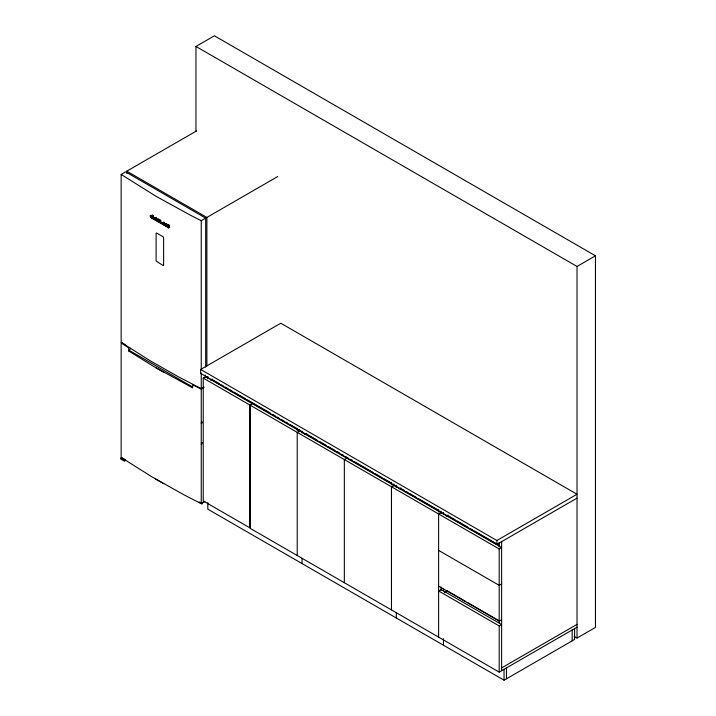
<?xml version="1.0" encoding="UTF-8"?>
<svg xmlns="http://www.w3.org/2000/svg" width="716" height="716" viewBox="0 0 716 716"><rect width="100%" height="100%" fill="white"/><g stroke="black" fill="none" stroke-linecap="round" stroke-linejoin="round"><path stroke-width="1.07" d="M155.945 218.765L156.58 221.011L155.632 220.125L155.882 218.693M157.789 219.785C155.22 218.657 157.941 223.777 158.764 220.752L160.169 220.063M168.439 227.491C168.197 224.305 166.103 226.372 168.591 227.957M163.946 225.272L164.286 223.571L164.984 225.164L165.978 224.591M161.494 222.551L161.073 222.139L161.431 222.613M164.984 225.164L166.524 223.669M155.229 219.857L154.602 219.078L155.39 219.15C153.385 218.094 155.972 219.078 155.256 218.326M157.672 221.271C157.019 220.251 157.064 220.752 158.12 219.4M155.685 218.031L154.79 218.81M155.444 217.575C153.305 216.742 154.728 221.181 155.265 219.884M195.96 131.261L195.96 46.45L214.406 35.8L595.47 255.809L595.47 627.413L577.024 638.063L574.125 636.39M203.908 387.079L201.241 388.627L178.042 376.607L149.769 360.524L121.147 342.382L121.147 174.444L125.595 171.876L205.689 218.12L205.689 367.147M126.786 173.424L126.786 171.187L196.658 130.849M151.506 215.659L152.785 216.653L153.161 218.308L150.414 215.525L152.723 217.395L151.076 215.659L152.499 215.077M151.729 215.731L152.947 215.265L151.953 215.838M151.21 216.536L152.365 215.937M151.881 216.599L152.875 216.017M152.597 216.402L153.591 215.829M152.785 216.653L153.779 216.08M151.291 217.754C154.531 222.497 145.482 210.083 153.475 219.302C150.915 213.887 149.331 218.416 152.284 217.181M151.434 217.888L152.884 217.583L151.89 218.156M151.577 218.004L152.58 217.431M151.729 218.094L152.732 217.521M152.043 218.201L153.108 217.646M153.224 218.55L154.217 217.977M153.528 218.863L155.9 217.583M154.531 218.12L155.972 217.61M153.546 219.141L155.784 217.977M154.62 218.711L155.981 217.995M154.307 219.221L155.623 218.604M154.665 219.284L155.766 218.595M154.719 219.373L155.667 218.702M154.772 219.463L155.766 218.89M154.862 219.57L155.855 218.998M154.969 219.678L155.963 219.105M156.777 219.606L157.95 218.944M157.064 219.499L158.12 218.926M156.607 220L157.601 219.427M157.037 220.081L158.075 219.445M157.806 219.91L158.8 219.338M157.941 219.991L158.997 219.338M157.941 220.054L159.319 219.526L158.326 220.098M158.54 220.224L159.534 219.651M157.806 221.378L158.8 220.761L158.746 222.255L157.941 219.893L159.122 220.555M157.627 221.62L158.8 220.94M159.176 220.761L160.286 220.26M157.78 221.709L158.8 221.083M159.283 220.832L160.67 220.304L159.677 220.877M159.892 221.002L160.885 220.43M162.997 222.766C165.897 227.232 158.863 222.067 163.991 222.193M163.123 222.855L164.349 222.497L163.293 223.007M163.176 222.9L164.233 222.381M163.409 223.132L164.456 222.622M164.51 222.685L163.508 223.267L164.555 222.757M164.805 224.466L165.799 223.893M165.405 224.206L166.622 223.741M164.904 224.86L166.703 223.848M169.504 225.406L167.114 226.721L167.276 227.187L166.094 225.388L167.616 224.403M166.694 224.994L167.929 224.502L166.622 224.976M166.926 225.084L168.144 224.618M166.747 225.71L168.018 225.289L166.336 226.354M166.434 226.498L167.839 225.961L166.739 226.426L166.524 225.961L167.276 226.372L166.533 225.585L167.267 225.638L167.025 225.128M167.848 225.737L168.958 225.164M168.09 225.773L169.307 225.298L168.314 225.871M166.846 226.533L167.965 226.059M167.786 226.551L169.576 225.442M167.795 226.677L168.788 226.095M167.83 226.793L168.824 226.22M167.634 227.088L168.636 226.516M167.714 227.214L168.716 226.641M167.804 227.339L169.37 226.874M168.126 227.258L169.128 226.686M168.242 227.357L169.236 226.784M168.367 227.446L169.495 226.954M169.576 226.99L168.6 227.939M121.147 174.444L155.703 196.103L190.59 215.292L201.241 220.689L205.689 218.12M126.786 171.187L206.879 217.431L277.71 176.539M203.908 387.589L201.241 389.128L192.702 384.823L192.702 387.929L153.716 366.485L128.683 350.974L129.444 350.527A7.196 4.153 -60 0 1 130.581 348.227M200.668 369.465L280.788 323.211L577.024 494.246L496.904 540.499L200.668 369.465L200.668 373.358L496.904 544.384L577.024 498.13M203.228 378.093L205.653 376.697L252.247 403.6L249.821 404.996L203.228 378.093L203.228 500.932L249.821 527.826L249.821 404.996M210.576 380.071L212.428 379.006M125.058 460.388L121.326 458.231L121.326 457.452L125.058 459.609L125.058 460.388L120.53 458.258L120.7 458.974L124.665 461.265L124.942 460.451M201.241 422.279L202.091 421.787L202.091 423.022L201.241 423.514M250.09 405.149L252.515 403.752L501.621 547.57L499.195 548.975L250.09 405.149L250.09 528.292L499.195 672.118L577.024 627.18M201.241 442.927L202.091 442.434L202.091 443.678L201.241 444.171M195.96 46.45L577.024 266.459L595.47 255.809M299.637 430.96L297.221 432.357L297.221 555.5M304.837 434.496L306.681 433.431M202.028 502.757L204.472 501.352M128.683 350.974L128.683 347.86L121.147 342.883L121.147 457.435L151.738 476.758L184.281 494.998L201.241 503.679L204.848 501.576M346.768 458.168L344.342 459.574L344.342 582.717M393.898 485.376L391.473 486.782L391.473 609.925M399.089 488.912L400.942 487.847M441.029 512.584L438.604 513.99L438.604 637.133M446.22 516.12L448.064 515.055M444.376 592.75L447.142 591.156M501.621 583.952L499.195 585.357L438.604 550.371M501.621 619.716L499.195 621.112L438.604 586.135M499.195 625.936L501.621 624.54L441.029 589.554L438.604 590.951L499.195 625.936L499.195 672.118M501.621 667.921L577.024 624.379M207.81 502.641L207.81 509.166L504.046 680.2L574.599 639.46L574.599 628.576M157.126 219.973L157.672 220.098M160.474 221.342L159.292 220.653L160.089 223.043L160.527 221.378M164.027 225.316L164.474 224.403L164.868 225.782L165.486 224.994L166.014 226.462L165.629 224.323M212.813 379.892L219.535 383.785M221.459 384.895L223.383 386.005M225.307 387.114L228.189 388.779M230.113 389.889L232.038 390.999M233.962 392.108L245.499 398.767M247.423 399.877L270.496 413.195M272.411 414.313L275.302 415.978M277.226 417.088L279.142 418.198M281.066 419.308L283.948 420.972M285.872 422.082L287.796 423.192M289.72 424.302L296.451 428.186M306.108 433.762L317.644 440.421M319.56 441.53L326.29 445.415M328.214 446.524L334.945 450.409M336.869 451.519L339.751 453.183M341.675 454.293L343.599 455.403M345.524 456.513L348.406 458.177M350.33 459.296L352.254 460.406M354.178 461.516L373.403 472.614M375.327 473.723L382.058 477.608M383.973 478.718L390.703 482.602M401.318 488.733L404.209 490.397M406.124 491.507L408.048 492.617M409.973 493.727L416.694 497.611M418.618 498.721L437.834 509.819M448.449 515.941L455.179 519.825M457.103 520.935L467.673 527.039M470.555 528.703L472.479 529.813M474.404 530.923L499.392 545.35M121.326 342.4L125.058 344.548M129.444 350.527L192.514 386.935M155.703 367.657L163.722 372.284M447.491 590.951L465.749 601.494M467.673 602.603L499.392 620.915M199.639 502.095L202.189 503.93L198.914 502.122M155.703 479.102L163.722 483.73M577.024 266.459L577.024 638.063M572.173 629.982L572.173 640.865M506.472 667.921L506.472 678.804M504.046 669.317L504.046 680.2M501.621 541.663L501.621 670.713M499.195 542.495L499.195 546.97M499.195 548.975L499.195 622.947M496.904 540.499L496.904 544.384M443.446 512.549L443.446 514.786M443.446 588.525L443.446 590.763M443.446 638.69L443.446 645.214M441.029 511.152L441.029 513.381M441.029 586.914L441.029 590.476M438.604 509.747L438.604 511.985M396.324 485.341L396.324 487.578M396.324 612.565L396.324 618.006M393.898 483.944L393.898 486.173M391.473 482.539L391.473 484.777M302.062 430.925L302.062 433.153M302.062 558.149L302.062 563.59M299.637 429.519L299.637 431.757M297.221 428.123L297.221 430.361M207.81 376.5L207.81 378.737M206.879 217.431L206.879 366.109M205.385 375.103L205.385 377.341M201.241 220.689L201.241 369.716M201.241 373.054L201.241 388.627M201.241 389.128L201.241 503.679M163.499 224.027C162.541 225.683 162.147 221.387 163.499 224.027M161.879 222.685L161.906 224.09L161.046 222.828L160.67 223.383L160.76 221.754L161.879 222.685M163.615 265.314L163.159 265.573L156.115 261.027L156.097 233.532A1.002 0.573 60.3 0 1 156.697 233.076L162.935 236.674A0.958 0.555 59.7 0 1 163.615 237.846L163.615 265.314"/></g></svg>
